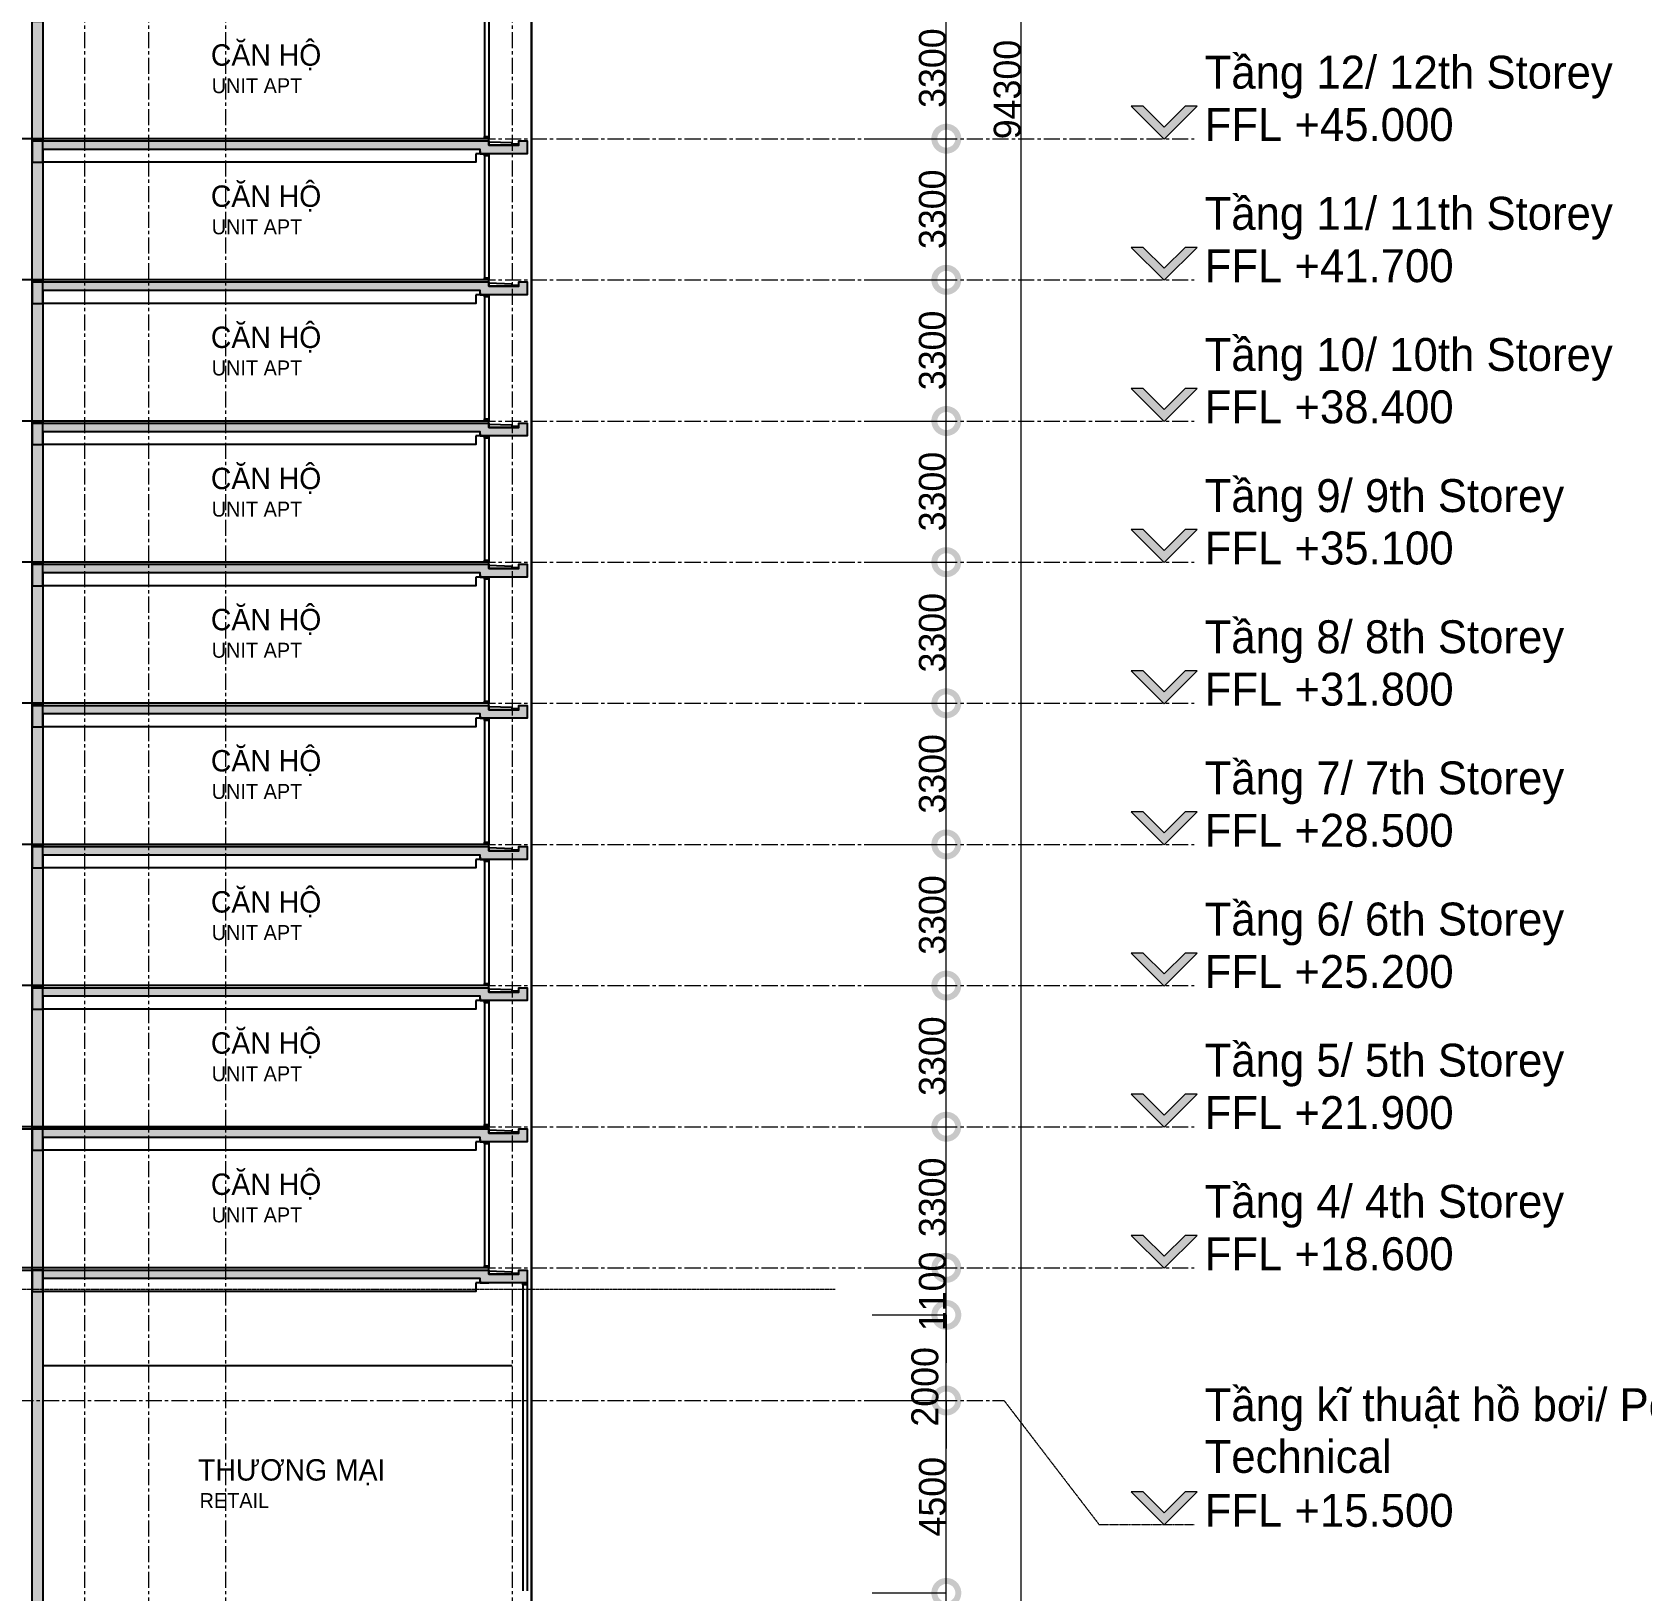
# Model space of a CAD drawing. Header units: millimetres. Extents: x -100356 to 314685, y 446 to 1273965.
# Drawn here: x 121277 to 158910, y 176136 to 212576 of the extents above; entities that cross this region are included whole.
import ezdxf
from ezdxf.xclip import XClip

# ---------------------------------------------------------------- set-up
doc = ezdxf.new("R2010")
doc.units = ezdxf.units.MM
doc.header["$XCLIPFRAME"] = 2
for name, pattern in [('20180221 BF$0$Core - tb$0$HIDDEN', [0.375, 0.25, -0.125]), ('section$0$CENTER', [2, 1.25, -0.25, 0.25, -0.25]), ('section$0$Kume - Center 2', [9, 3, -1.5, 3, -1.5]), ('section$0$Kume - Grid Line', [10.5, 6, -1.25, 2, -1.25])]:
    doc.linetypes.add(name, pattern=pattern)
doc.layers.get('DEFPOINTS').update_dxf_attribs({"lineweight": 13})
for name, color, linetype, lineweight in [('@ color hatch', 7, 'Continuous', 13), ('Hatch-wall', 251, 'Continuous', 5), ('section$0$A-_ANOT----_D', 7, 'Continuous', 5), ('section$0$A-_DETA----_E', 8, 'Continuous', 9), ('section$0$A-_FLORLEVL_E', 7, 'Continuous', 5), ('section$0$A-_WALL----_E', 1, 'Continuous', 9), ('section$0$A-_WALL----_H', 1, 'Continuous', 18), ('section$0$NKC_TRUC', 8, 'section$0$CENTER', 13)]:
    doc.layers.add(name, color=color, linetype=linetype, lineweight=lineweight)
for name, color, linetype in [('section$0$FIN', 3, 'Continuous'), ('section$0$KEN', 4, 'Continuous'), ('section$0$NAM', 3, 'Continuous'), ('section$0$STR', 7, 'Continuous'), ('STR', 7, 'Continuous')]:
    doc.layers.add(name, color=color, linetype=linetype)
doc.styles.add('section$0$Arial', font='Font - TrueType - Arial.ttf', dxfattribs={"width": 0.95, "height": 770})
doc.styles.add('section$0$Arial_1', font='Font - TrueType - Arial.ttf', dxfattribs={"width": 0.95, "height": 630})
doc.dimstyles.new('section$0$A3_-_A4', dxfattribs={"dimscale": 304.8, "dimtxt": 642.763422, "dimasz": 3.674541, "dimexe": 0, "dimexo": 0.0625, "dimgap": 0, "dimtad": 1, "dimdec": 0, "dimzin": 0, "dimdsep": 46, "dimtxsty": 'section$0$Arial_1', "dimblk1": 'section$0$_DotSmall', "dimblk2": 'section$0$_DotSmall', "dimsah": 1, "dimcen": 0.09, "dimazin": 0, "dimtfac": 1, "dimtdec": 4, "dimtix": 1, "dimtmove": 0, "dimatfit": 3, "dimfxl": 5.74147, "dimfxlon": 1, "dimtvp": 1, "dimtolj": 1, "dimtzin": 0, "dimarcsym": 2})
doc.dimstyles.new('section$0$A3_-_A4_1', dxfattribs={"dimscale": 304.8, "dimtxt": 642.763422, "dimasz": 3.674541, "dimexe": 0, "dimexo": 0.0625, "dimgap": 0, "dimtad": 1, "dimdec": 0, "dimzin": 0, "dimdsep": 46, "dimtxsty": 'section$0$Arial_1', "dimblk1": 'section$0$_DotSmall', "dimblk2": 'section$0$_DotSmall', "dimsah": 1, "dimcen": 0.09, "dimazin": 0, "dimtfac": 1, "dimtdec": 4, "dimtix": 1, "dimtmove": 2, "dimatfit": 3, "dimfxl": 5.74147, "dimfxlon": 1, "dimtvp": 1, "dimtolj": 1, "dimtzin": 0, "dimarcsym": 2})

# ---------------------------------------------------------------- blocks, each defined once
blk = doc.blocks.new('section$0$Level - Style - 01-878048-Section 2')
at = {"layer": 'section$0$A-_FLORLEVL_E'}
blk.add_hatch(color=256, dxfattribs=at).paths.add_polyline_path([(132232, 760), (131462, -10), (130692, 760), (130974, 760), (131463, 271), (131952, 760)], flags=0)
at = {"layer": 'section$0$A-_FLORLEVL_E', "lineweight": 9}
for p, q in [((130974, 760), (130692, 760)), ((130692, 760), (131462, -10)), ((131463, 271), (130974, 760)), ((131462, -10), (132232, 760)), ((131952, 760), (131463, 271)), ((132232, 760), (131952, 760))]:
    blk.add_line(p, q, dxfattribs=at)
blk = doc.blocks.new('section$0$_DotSmall')
at = {"color": 0, "linetype": 'ByBlock', "const_width": 0.5}
blk.add_lwpolyline([(-0.0625, 0, 1), (0.0625, 0, 1)], format="xyb", close=True, dxfattribs=at)
blk = doc.blocks.new('*D638')
at = {"layer": 'DEFPOINTS', "color": 0, "transparency": 16777216}
for p in [(-7543, 11500), (-5793, 11500), (-7543, 6000)]:
    blk.add_point(p, dxfattribs=at)
at = {"layer": 'section$0$A-_ANOT----_D', "color": 0, "lineweight": -2, "transparency": 16777216}
for p, q in [((-7524, 11500), (-5793, 11500)), ((-5793, 6000), (-5793, 11500)), ((-7524, 6000), (-5793, 6000))]:
    blk.add_line(p, q, dxfattribs=at)
at = {"layer": 'section$0$A-_ANOT----_D', "color": 0, "lineweight": -2, "transparency": 16777216, "xscale": 1120, "yscale": 1120, "zscale": 1120}
for p, rotation in [((-5793, 11500), 90), ((-5793, 6000), 270)]:
    blk.add_blockref('section$0$_DotSmall', p, dxfattribs=dict(at, rotation=rotation))
at = {"layer": 'section$0$A-_ANOT----_D', "color": 0, "transparency": 16777216, "insert": (-6115, 8750), "char_height": 630, "attachment_point": 5, "rotation": 90, "style": 'section$0$Arial_1'}
blk.add_mtext('\\A1;5500', dxfattribs=at)
blk = doc.blocks.new('*D639')
at = {"layer": 'DEFPOINTS', "color": 0, "transparency": 16777216}
for p in [(-7543, 16000), (-5793, 16000), (-7543, 11500)]:
    blk.add_point(p, dxfattribs=at)
at = {"layer": 'section$0$A-_ANOT----_D', "color": 0, "lineweight": -2, "transparency": 16777216}
for p, q in [((-7524, 16000), (-5793, 16000)), ((-5793, 11500), (-5793, 16000)), ((-7524, 11500), (-5793, 11500))]:
    blk.add_line(p, q, dxfattribs=at)
at = {"layer": 'section$0$A-_ANOT----_D', "color": 0, "lineweight": -2, "transparency": 16777216, "xscale": 1120, "yscale": 1120, "zscale": 1120}
for p, rotation in [((-5793, 16000), 90), ((-5793, 11500), 270)]:
    blk.add_blockref('section$0$_DotSmall', p, dxfattribs=dict(at, rotation=rotation))
at = {"layer": 'section$0$A-_ANOT----_D', "color": 0, "transparency": 16777216, "insert": (-6115, 13750), "char_height": 630, "attachment_point": 5, "rotation": 90, "style": 'section$0$Arial_1'}
blk.add_mtext('\\A1;4500', dxfattribs=at)
blk = doc.blocks.new('*D640')
at = {"layer": 'DEFPOINTS', "color": 0, "transparency": 16777216}
for p in [(-7543, 18000), (-5793, 18000), (-7543, 16000)]:
    blk.add_point(p, dxfattribs=at)
at = {"layer": 'section$0$A-_ANOT----_D', "color": 0, "lineweight": -2, "transparency": 16777216}
for p, q in [((-5793, 18000), (-5793, 19120)), ((-7524, 18000), (-5793, 18000)), ((-5793, 16000), (-5793, 18000)), ((-7524, 16000), (-5793, 16000)), ((-5793, 16000), (-5793, 14880))]:
    blk.add_line(p, q, dxfattribs=at)
at = {"layer": 'section$0$A-_ANOT----_D', "color": 0, "lineweight": -2, "transparency": 16777216, "xscale": 1120, "yscale": 1120, "zscale": 1120}
for p, rotation in [((-5793, 18000), 270), ((-5793, 16000), 90)]:
    blk.add_blockref('section$0$_DotSmall', p, dxfattribs=dict(at, rotation=rotation))
at = {"layer": 'section$0$A-_ANOT----_D', "color": 0, "transparency": 16777216, "insert": (-6611, 15389), "char_height": 630, "attachment_point": 1, "rotation": 90, "line_spacing_factor": 0.941778, "style": 'section$0$Arial_1'}
blk.add_mtext('\\A1;2000', dxfattribs=at)
blk = doc.blocks.new('*D641')
at = {"layer": 'DEFPOINTS', "color": 0, "transparency": 16777216}
for p in [(-7543, 19100), (-5793, 19100), (-7543, 18000)]:
    blk.add_point(p, dxfattribs=at)
at = {"layer": 'section$0$A-_ANOT----_D', "color": 0, "lineweight": -2, "transparency": 16777216}
for p, q in [((-5793, 19100), (-5793, 20220)), ((-7524, 19100), (-5793, 19100)), ((-5793, 18000), (-5793, 19100)), ((-7524, 18000), (-5793, 18000)), ((-5793, 18000), (-5793, 16880))]:
    blk.add_line(p, q, dxfattribs=at)
at = {"layer": 'section$0$A-_ANOT----_D', "color": 0, "lineweight": -2, "transparency": 16777216, "xscale": 1120, "yscale": 1120, "zscale": 1120}
for p, rotation in [((-5793, 19100), 270), ((-5793, 18000), 90)]:
    blk.add_blockref('section$0$_DotSmall', p, dxfattribs=dict(at, rotation=rotation))
at = {"layer": 'section$0$A-_ANOT----_D', "color": 0, "transparency": 16777216, "insert": (-6115, 18550), "char_height": 630, "attachment_point": 5, "rotation": 90, "style": 'section$0$Arial_1'}
blk.add_mtext('\\A1;1100', dxfattribs=at)
blk = doc.blocks.new('*D642')
at = {"layer": 'DEFPOINTS', "color": 0, "transparency": 16777216}
for p in [(-7543, 22400), (-5793, 22400), (-7543, 19100)]:
    blk.add_point(p, dxfattribs=at)
at = {"layer": 'section$0$A-_ANOT----_D', "color": 0, "lineweight": -2, "transparency": 16777216}
for p, q in [((-7524, 22400), (-5793, 22400)), ((-5793, 19100), (-5793, 22400)), ((-7524, 19100), (-5793, 19100))]:
    blk.add_line(p, q, dxfattribs=at)
at = {"layer": 'section$0$A-_ANOT----_D', "color": 0, "lineweight": -2, "transparency": 16777216, "xscale": 1120, "yscale": 1120, "zscale": 1120}
for p, rotation in [((-5793, 22400), 90), ((-5793, 19100), 270)]:
    blk.add_blockref('section$0$_DotSmall', p, dxfattribs=dict(at, rotation=rotation))
at = {"layer": 'section$0$A-_ANOT----_D', "color": 0, "transparency": 16777216, "insert": (-6115, 20750), "char_height": 630, "attachment_point": 5, "rotation": 90, "style": 'section$0$Arial_1'}
blk.add_mtext('\\A1;3300', dxfattribs=at)
blk = doc.blocks.new('*D643')
at = {"layer": 'DEFPOINTS', "color": 0, "transparency": 16777216}
for p in [(-7543, 25700), (-5793, 25700), (-7543, 22400)]:
    blk.add_point(p, dxfattribs=at)
at = {"layer": 'section$0$A-_ANOT----_D', "color": 0, "lineweight": -2, "transparency": 16777216}
for p, q in [((-7524, 25700), (-5793, 25700)), ((-5793, 22400), (-5793, 25700)), ((-7524, 22400), (-5793, 22400))]:
    blk.add_line(p, q, dxfattribs=at)
at = {"layer": 'section$0$A-_ANOT----_D', "color": 0, "lineweight": -2, "transparency": 16777216, "xscale": 1120, "yscale": 1120, "zscale": 1120}
for p, rotation in [((-5793, 25700), 90), ((-5793, 22400), 270)]:
    blk.add_blockref('section$0$_DotSmall', p, dxfattribs=dict(at, rotation=rotation))
at = {"layer": 'section$0$A-_ANOT----_D', "color": 0, "transparency": 16777216, "insert": (-6115, 24050), "char_height": 630, "attachment_point": 5, "rotation": 90, "style": 'section$0$Arial_1'}
blk.add_mtext('\\A1;3300', dxfattribs=at)
blk = doc.blocks.new('*D644')
at = {"layer": 'DEFPOINTS', "color": 0, "transparency": 16777216}
for p in [(-7543, 29000), (-5793, 29000), (-7543, 25700)]:
    blk.add_point(p, dxfattribs=at)
at = {"layer": 'section$0$A-_ANOT----_D', "color": 0, "lineweight": -2, "transparency": 16777216}
for p, q in [((-7524, 29000), (-5793, 29000)), ((-5793, 25700), (-5793, 29000)), ((-7524, 25700), (-5793, 25700))]:
    blk.add_line(p, q, dxfattribs=at)
at = {"layer": 'section$0$A-_ANOT----_D', "color": 0, "lineweight": -2, "transparency": 16777216, "xscale": 1120, "yscale": 1120, "zscale": 1120}
for p, rotation in [((-5793, 29000), 90), ((-5793, 25700), 270)]:
    blk.add_blockref('section$0$_DotSmall', p, dxfattribs=dict(at, rotation=rotation))
at = {"layer": 'section$0$A-_ANOT----_D', "color": 0, "transparency": 16777216, "insert": (-6115, 27350), "char_height": 630, "attachment_point": 5, "rotation": 90, "style": 'section$0$Arial_1'}
blk.add_mtext('\\A1;3300', dxfattribs=at)
blk = doc.blocks.new('*D645')
at = {"layer": 'DEFPOINTS', "color": 0, "transparency": 16777216}
for p in [(-7543, 32300), (-5793, 32300), (-7543, 29000)]:
    blk.add_point(p, dxfattribs=at)
at = {"layer": 'section$0$A-_ANOT----_D', "color": 0, "lineweight": -2, "transparency": 16777216}
for p, q in [((-7524, 32300), (-5793, 32300)), ((-5793, 29000), (-5793, 32300)), ((-7524, 29000), (-5793, 29000))]:
    blk.add_line(p, q, dxfattribs=at)
at = {"layer": 'section$0$A-_ANOT----_D', "color": 0, "lineweight": -2, "transparency": 16777216, "xscale": 1120, "yscale": 1120, "zscale": 1120}
for p, rotation in [((-5793, 32300), 90), ((-5793, 29000), 270)]:
    blk.add_blockref('section$0$_DotSmall', p, dxfattribs=dict(at, rotation=rotation))
at = {"layer": 'section$0$A-_ANOT----_D', "color": 0, "transparency": 16777216, "insert": (-6115, 30650), "char_height": 630, "attachment_point": 5, "rotation": 90, "style": 'section$0$Arial_1'}
blk.add_mtext('\\A1;3300', dxfattribs=at)
blk = doc.blocks.new('*D646')
at = {"layer": 'DEFPOINTS', "color": 0, "transparency": 16777216}
for p in [(-7543, 35600), (-5793, 35600), (-7543, 32300)]:
    blk.add_point(p, dxfattribs=at)
at = {"layer": 'section$0$A-_ANOT----_D', "color": 0, "lineweight": -2, "transparency": 16777216}
for p, q in [((-7524, 35600), (-5793, 35600)), ((-5793, 32300), (-5793, 35600)), ((-7524, 32300), (-5793, 32300))]:
    blk.add_line(p, q, dxfattribs=at)
at = {"layer": 'section$0$A-_ANOT----_D', "color": 0, "lineweight": -2, "transparency": 16777216, "xscale": 1120, "yscale": 1120, "zscale": 1120}
for p, rotation in [((-5793, 35600), 90), ((-5793, 32300), 270)]:
    blk.add_blockref('section$0$_DotSmall', p, dxfattribs=dict(at, rotation=rotation))
at = {"layer": 'section$0$A-_ANOT----_D', "color": 0, "transparency": 16777216, "insert": (-6115, 33950), "char_height": 630, "attachment_point": 5, "rotation": 90, "style": 'section$0$Arial_1'}
blk.add_mtext('\\A1;3300', dxfattribs=at)
blk = doc.blocks.new('*D647')
at = {"layer": 'DEFPOINTS', "color": 0, "transparency": 16777216}
for p in [(-7543, 38900), (-5793, 38900), (-7543, 35600)]:
    blk.add_point(p, dxfattribs=at)
at = {"layer": 'section$0$A-_ANOT----_D', "color": 0, "lineweight": -2, "transparency": 16777216}
for p, q in [((-7524, 38900), (-5793, 38900)), ((-5793, 35600), (-5793, 38900)), ((-7524, 35600), (-5793, 35600))]:
    blk.add_line(p, q, dxfattribs=at)
at = {"layer": 'section$0$A-_ANOT----_D', "color": 0, "lineweight": -2, "transparency": 16777216, "xscale": 1120, "yscale": 1120, "zscale": 1120}
for p, rotation in [((-5793, 38900), 90), ((-5793, 35600), 270)]:
    blk.add_blockref('section$0$_DotSmall', p, dxfattribs=dict(at, rotation=rotation))
at = {"layer": 'section$0$A-_ANOT----_D', "color": 0, "transparency": 16777216, "insert": (-6115, 37250), "char_height": 630, "attachment_point": 5, "rotation": 90, "style": 'section$0$Arial_1'}
blk.add_mtext('\\A1;3300', dxfattribs=at)
blk = doc.blocks.new('*D648')
at = {"layer": 'DEFPOINTS', "color": 0, "transparency": 16777216}
for p in [(-7543, 42200), (-5793, 42200), (-7543, 38900)]:
    blk.add_point(p, dxfattribs=at)
at = {"layer": 'section$0$A-_ANOT----_D', "color": 0, "lineweight": -2, "transparency": 16777216}
for p, q in [((-7524, 42200), (-5793, 42200)), ((-5793, 38900), (-5793, 42200)), ((-7524, 38900), (-5793, 38900))]:
    blk.add_line(p, q, dxfattribs=at)
at = {"layer": 'section$0$A-_ANOT----_D', "color": 0, "lineweight": -2, "transparency": 16777216, "xscale": 1120, "yscale": 1120, "zscale": 1120}
for p, rotation in [((-5793, 42200), 90), ((-5793, 38900), 270)]:
    blk.add_blockref('section$0$_DotSmall', p, dxfattribs=dict(at, rotation=rotation))
at = {"layer": 'section$0$A-_ANOT----_D', "color": 0, "transparency": 16777216, "insert": (-6115, 40550), "char_height": 630, "attachment_point": 5, "rotation": 90, "style": 'section$0$Arial_1'}
blk.add_mtext('\\A1;3300', dxfattribs=at)
blk = doc.blocks.new('*D649')
at = {"layer": 'DEFPOINTS', "color": 0, "transparency": 16777216}
for p in [(-7543, 45500), (-5793, 45500), (-7543, 42200)]:
    blk.add_point(p, dxfattribs=at)
at = {"layer": 'section$0$A-_ANOT----_D', "color": 0, "lineweight": -2, "transparency": 16777216}
for p, q in [((-7524, 45500), (-5793, 45500)), ((-5793, 42200), (-5793, 45500)), ((-7524, 42200), (-5793, 42200))]:
    blk.add_line(p, q, dxfattribs=at)
at = {"layer": 'section$0$A-_ANOT----_D', "color": 0, "lineweight": -2, "transparency": 16777216, "xscale": 1120, "yscale": 1120, "zscale": 1120}
for p, rotation in [((-5793, 45500), 90), ((-5793, 42200), 270)]:
    blk.add_blockref('section$0$_DotSmall', p, dxfattribs=dict(at, rotation=rotation))
at = {"layer": 'section$0$A-_ANOT----_D', "color": 0, "transparency": 16777216, "insert": (-6115, 43850), "char_height": 630, "attachment_point": 5, "rotation": 90, "style": 'section$0$Arial_1'}
blk.add_mtext('\\A1;3300', dxfattribs=at)
blk = doc.blocks.new('*D650')
at = {"layer": 'DEFPOINTS', "color": 0, "transparency": 16777216}
for p in [(-7543, 48800), (-5793, 48800), (-7543, 45500)]:
    blk.add_point(p, dxfattribs=at)
at = {"layer": 'section$0$A-_ANOT----_D', "color": 0, "lineweight": -2, "transparency": 16777216}
for p, q in [((-7524, 48800), (-5793, 48800)), ((-5793, 45500), (-5793, 48800)), ((-7524, 45500), (-5793, 45500))]:
    blk.add_line(p, q, dxfattribs=at)
at = {"layer": 'section$0$A-_ANOT----_D', "color": 0, "lineweight": -2, "transparency": 16777216, "xscale": 1120, "yscale": 1120, "zscale": 1120}
for p, rotation in [((-5793, 48800), 90), ((-5793, 45500), 270)]:
    blk.add_blockref('section$0$_DotSmall', p, dxfattribs=dict(at, rotation=rotation))
at = {"layer": 'section$0$A-_ANOT----_D', "color": 0, "transparency": 16777216, "insert": (-6115, 47150), "char_height": 630, "attachment_point": 5, "rotation": 90, "style": 'section$0$Arial_1'}
blk.add_mtext('\\A1;3300', dxfattribs=at)
blk = doc.blocks.new('*D665')
at = {"layer": 'DEFPOINTS', "color": 0, "transparency": 16777216}
for p in [(-5793, 93800), (-4043, 93800), (-5793, -500)]:
    blk.add_point(p, dxfattribs=at)
at = {"layer": 'section$0$A-_ANOT----_D', "color": 0, "lineweight": -2, "transparency": 16777216}
for p, q in [((-5774, 93800), (-4043, 93800)), ((-4043, -500), (-4043, 93800)), ((-5774, -500), (-4043, -500))]:
    blk.add_line(p, q, dxfattribs=at)
at = {"layer": 'section$0$A-_ANOT----_D', "color": 0, "lineweight": -2, "transparency": 16777216, "xscale": 1120, "yscale": 1120, "zscale": 1120}
for p, rotation in [((-4043, 93800), 90), ((-4043, -500), 270)]:
    blk.add_blockref('section$0$_DotSmall', p, dxfattribs=dict(at, rotation=rotation))
at = {"layer": 'section$0$A-_ANOT----_D', "color": 0, "transparency": 16777216, "insert": (-4365, 46650), "char_height": 630, "attachment_point": 5, "rotation": 90, "style": 'section$0$Arial_1'}
blk.add_mtext('\\A1;94300', dxfattribs=at)
blk = doc.blocks.new('section$0$section')
at = {"layer": 'section$0$A-_DETA----_E', "linetype": 'section$0$Kume - Center 2'}
blk.add_line((-180903, 208252), (-56304, 208252), dxfattribs=at)
blk = doc.blocks.new('section$0$PHONG')
at = {"layer": 'section$0$NAM', "attachment_point": 1, "style": 'section$0$Arial'}
for s, width, insert, char_height in [('CĂN HỘ', 6747.84, (40890, 2091), 500), ('UNIT APT', 3815.51, (40910, 1299), 350)]:
    blk.add_mtext_dynamic_manual_height_columns(s, width=width, gutter_width=1, heights=[0], dxfattribs=dict(at, insert=insert, char_height=char_height))
blk = doc.blocks.new('section$0$ROOM 01')
at = {"layer": 'Hatch-wall', "ltscale": 0.5}
h = blk.add_hatch(color=256, dxfattribs=at)
h.dxf.hatch_style = 1
h.paths.add_polyline_path([(36485, 240516), (36485, 243810), (47160, 243810), (47160, 243710), (47860, 243710), (47860, 243810), (48060, 243810), (48060, 243510), (46960, 243510), (46960, 243610), (36735, 243610), (36735, 240516)])
h.paths.add_polyline_path([(16680, 243810), (16680, 243810), (33985, 243810), (33985, 242138), (35285, 242138), (35285, 241988), (33985, 241988), (33985, 240510), (33735, 240510), (33735, 243610), (26072, 243610), (26072, 243310), (25772, 243310), (25772, 243610), (16930, 243610), (16930, 243810)])
h.paths.add_polyline_path([(16930, 240516), (16680, 240516), (16680, 243810), (16930, 243810)])
h.paths.add_polyline_path([(-1440, 243810), (-1440, 243510), (-340, 243510), (-340, 243610), (8060, 243610), (8060, 243310), (8360, 243310), (8360, 243610), (11360, 243610), (11360, 243310), (11660, 243310), (11660, 243610), (13530, 243610), (13530, 240510), (13780, 240510), (13780, 243810), (-540, 243810), (-540, 243710), (-1240, 243710), (-1240, 243810)])
at = {"layer": 'section$0$FIN'}
for p, q in [((48160, 243510, 0), (48160, 244910, 0)), ((47160, 243860, 0), (25772, 243860, 0)), ((47160, 243810, 0), (47160, 243860, 0)), ((47060, 243510, 0), (46860, 243510, 0)), ((46860, 243510, 0), (46860, 243460, 0)), ((47710, 243760, 0), (47160, 243780, 0)), ((47710, 243730, 0), (47710, 243760, 0)), ((47860, 243730, 0), (47710, 243730, 0)), ((47160, 243460, 0), (47160, 240610, 0))]:
    blk.add_line(p, q, dxfattribs=at)
at = {"layer": 'section$0$FIN', "elevation": 0}
blk.add_lwpolyline([(46860, 243510), (46860, 243460), (46860, 243460), (46860, 243460), (46860, 243460), (46860, 243310), (36735, 243310)], dxfattribs=at)
for points in [[(47160, 243460), (47060, 243460), (47060, 243510), (47160, 243510)], [(47160, 240560), (47060, 240560), (47060, 240610), (47160, 240610)]]:
    blk.add_lwpolyline(points, close=True, dxfattribs=at)
at = {"layer": 'section$0$KEN'}
blk.add_line((47060, 243460, 0), (47060, 240610, 0), dxfattribs=at)
at = {"layer": 'section$0$STR', "ltscale": 10}
for p, q in [((47160, 243710, 0), (47160, 243810, 0)), ((47860, 243710, 0), (47160, 243710, 0)), ((48060, 243510, 0), (47160, 243510, 0)), ((36735, 243316, 0), (36735, 240516, 0))]:
    blk.add_line(p, q, dxfattribs=at)
at = {"layer": 'section$0$STR', "elevation": 0}
blk.add_lwpolyline([(36485, 243310), (36735, 243310), (36735, 243810), (36485, 243810)], close=True, dxfattribs=at)
at = {"layer": 'section$0$STR', "ltscale": 10, "elevation": 0}
for points in [[(46960, 243560), (46960, 243610), (36735, 243610)], [(46960, 243560), (46960, 243510), (47160, 243510), (47160, 243510)], [(47860, 243710), (47860, 243810), (48060, 243810), (48060, 243510), (47860, 243510)]]:
    blk.add_lwpolyline(points, dxfattribs=at)
at = {"layer": 'STR', "ltscale": 0.5, "elevation": 0}
blk.add_lwpolyline([(36485, 240516), (36485, 243810), (47160, 243810), (47160, 243710), (47860, 243710), (47860, 243810), (48060, 243810), (48060, 243510), (46960, 243510), (46960, 243610), (36735, 243610), (36735, 240516)], close=True, dxfattribs=at)
at = {"layer": 'section$0$STR'}
blk.add_blockref('section$0$PHONG', (-227, 240676), dxfattribs=at)
blk = doc.blocks.new('section$0$PODIUM')
at = {"layer": 'section$0$FIN'}
for p, q in [((37229, 23750, 0), (37229, 25150, 0)), ((36229, 24100, 0), (14841, 24100, 0)), ((36229, 24050, 0), (36229, 24100, 0)), ((36129, 23750, 0), (35929, 23750, 0)), ((35929, 23750, 0), (35929, 23700, 0)), ((36779, 24000, 0), (36229, 24020, 0)), ((36779, 23970, 0), (36779, 24000, 0)), ((36929, 23970, 0), (36779, 23970, 0)), ((37129, 23700, 0), (37129, 16550, 0)), ((25804, 21820, 0), (36775, 21820, 0))]:
    blk.add_line(p, q, dxfattribs=at)
at = {"layer": 'section$0$FIN', "elevation": 0}
blk.add_lwpolyline([(35929, 23750), (35929, 23700), (35929, 23700), (35929, 23700), (35929, 23700), (35929, 23550), (25804, 23550)], dxfattribs=at)
blk.add_lwpolyline([(37129, 23700), (37029, 23700), (37029, 23750), (37129, 23750)], close=True, dxfattribs=at)
at = {"layer": 'section$0$KEN'}
blk.add_line((37029, 23700, 0), (37029, 16550, 0), dxfattribs=at)
at = {"layer": 'section$0$STR', "ltscale": 10}
for p, q in [((36229, 23950, 0), (36229, 24050, 0)), ((36929, 23950, 0), (36229, 23950, 0)), ((37129, 23750, 0), (36229, 23750, 0)), ((25804, 23556, 0), (25804, 5500, 0))]:
    blk.add_line(p, q, dxfattribs=at)
at = {"layer": 'section$0$STR', "ltscale": 10, "elevation": 0}
for points in [[(14841, 23850), (5899, 23850), (5899, 23550), (5749, 23550), (5749, 24050), (36229, 24050)], [(36029, 23800), (36029, 23850), (25804, 23850)], [(36029, 23800), (36029, 23750), (36229, 23750), (36229, 23750)], [(36929, 23950), (36929, 24050), (37129, 24050), (37129, 23750), (36929, 23750)]]:
    blk.add_lwpolyline(points, dxfattribs=at)
at = {"layer": 'section$0$STR', "elevation": 0}
blk.add_lwpolyline([(25554, 23550), (25804, 23550), (25804, 24050), (25554, 24050)], close=True, dxfattribs=at)
blk = doc.blocks.new('section$0$4TH F')
at = {"layer": 'section$0$FIN'}
for p, q in [((48700, -350, 0), (48700, 1050, 0)), ((47700, 0, 0), (26312, 0, 0)), ((47700, -50, 0), (47700, 0, 0)), ((47600, -350, 0), (47400, -350, 0)), ((47400, -350, 0), (47400, -400, 0)), ((48250, -100, 0), (47700, -80, 0)), ((48250, -130, 0), (48250, -100, 0)), ((48400, -130, 0), (48250, -130, 0)), ((47700, -400, 0), (47700, -3250, 0))]:
    blk.add_line(p, q, dxfattribs=at)
at = {"layer": 'section$0$FIN', "elevation": 0}
blk.add_lwpolyline([(47400, -350), (47400, -400), (47400, -400), (47400, -400), (47400, -400), (47400, -550), (37275, -550)], dxfattribs=at)
for points in [[(47700, -400), (47600, -400), (47600, -350), (47700, -350)], [(47700, -3300), (47600, -3300), (47600, -3250), (47700, -3250)]]:
    blk.add_lwpolyline(points, close=True, dxfattribs=at)
at = {"layer": 'section$0$KEN'}
blk.add_line((47600, -400, 0), (47600, -3250, 0), dxfattribs=at)
at = {"layer": 'section$0$STR', "ltscale": 10}
for p, q in [((47700, -150, 0), (47700, -50, 0)), ((48400, -150, 0), (47700, -150, 0)), ((48600, -350, 0), (47700, -350, 0)), ((37275, -544, 0), (37275, -3344, 0))]:
    blk.add_line(p, q, dxfattribs=at)
at = {"layer": 'section$0$STR', "ltscale": 10, "elevation": 0}
for points in [[(26312, -250), (17370, -250), (17370, -550), (17220, -550), (17220, -50), (47700, -50)], [(47500, -300), (47500, -250), (37275, -250)], [(47500, -300), (47500, -350), (47700, -350), (47700, -350)], [(48400, -150), (48400, -50), (48600, -50), (48600, -350), (48400, -350)]]:
    blk.add_lwpolyline(points, dxfattribs=at)
at = {"layer": 'section$0$STR', "elevation": 0}
blk.add_lwpolyline([(37025, -550), (37275, -550), (37275, -50), (37025, -50)], close=True, dxfattribs=at)
at = {"layer": 'section$0$NAM', "attachment_point": 1, "style": 'section$0$Arial'}
for s, width, insert, char_height in [('CĂN HỘ', 6747.84, (41203, -1094), 500), ('UNIT APT', 3815.51, (41223, -1886), 350)]:
    blk.add_mtext_dynamic_manual_height_columns(s, width=width, gutter_width=1, heights=[0], dxfattribs=dict(at, insert=insert, char_height=char_height))
blk = doc.blocks.new('section$0$grid section')
at = {"layer": 'section$0$A-_FLORLEVL_E', "color": 8, "linetype": 'section$0$Kume - Grid Line', "lineweight": 9}
for p, q in [((-4445, 16000), (-2222.5, 13100.8)), ((-2222.5, 13100.8), (0, 13100.8))]:
    blk.add_line(p, q, dxfattribs=at)
at = {"layer": 'section$0$NKC_TRUC', "ltscale": 300}
for p, q in [((-141943.9, 45500), (0, 45500)), ((-141943.9, 42200), (0, 42200)), ((-141943.9, 38900), (0, 38900)), ((-141943.9, 35600), (0, 35600)), ((-141943.9, 32300), (0, 32300)), ((-141943.9, 29000), (0, 29000)), ((-141943.9, 25700), (0, 25700)), ((-141943.9, 22400), (0, 22400)), ((-141943.9, 19100), (0, 19100)), ((-141943.9, 16000), (-4445, 16000))]:
    blk.add_line(p, q, dxfattribs=at)
at = {"layer": 'section$0$A-_FLORLEVL_E', "lineweight": 9}
for p in [(-132162.1, 45500), (-132162.1, 42200), (-132162.1, 38900), (-132162.1, 35600), (-132162.1, 32300), (-132162.1, 29000), (-132162.1, 25700), (-132162.1, 22400), (-132162.1, 19100), (-132162.1, 13100.8)]:
    blk.add_blockref('section$0$Level - Style - 01-878048-Section 2', p, dxfattribs=at)
at = {"layer": 'section$0$A-_FLORLEVL_E', "char_height": 770, "attachment_point": 1, "line_spacing_factor": 0.941778, "style": 'section$0$Arial'}
for s, insert, width in [('Tầng 12/ 12th Storey', (244.9, 47440.5), 11283.885), ('FFL +45.000', (244.9, 46215.5), 6872.14), ('Tầng 11/ 11th Storey', (244.9, 44140.5), 11283.885), ('FFL +41.700', (244.9, 42915.5), 6872.14), ('Tầng 10/ 10th Storey', (244.9, 40840.5), 11283.885), ('FFL +38.400', (244.9, 39615.5), 6872.14), ('Tầng 9/ 9th Storey', (244.9, 37540.5), 9945.278), ('FFL +35.100', (244.9, 36315.5), 6872.14), ('Tầng 8/ 8th Storey', (244.9, 34240.5), 9945.278), ('FFL +31.800', (244.9, 33015.5), 6872.14), ('Tầng 7/ 7th Storey', (244.9, 30940.5), 9945.278), ('FFL +28.500', (244.9, 29715.5), 6872.14), ('Tầng 6/ 6th Storey', (244.9, 27640.5), 9945.278), ('FFL +25.200', (244.9, 26415.5), 6872.14), ('Tầng 5/ 5th Storey', (244.9, 24340.5), 9945.278), ('FFL +21.900', (244.9, 23115.5), 6872.14), ('Tầng 4/ 4th Storey', (244.9, 21040.5), 9945.278), ('FFL +18.600', (244.9, 19815.5), 6872.14), ('Tầng kĩ thuật hồ bơi/ Pool\\PTechnical', (244.9, 16286.2), 13885.682), ('FFL +15.500', (244.9, 13816.3), 6872.14)]:
    blk.add_mtext(s, dxfattribs=dict(at, insert=insert, width=width))
at = {"layer": 'section$0$A-_ANOT----_D'}
for base, p1, p2, override, picture, middle in [((-4043, 93800), (-5793, -500), (-5793, 93800), {"dimpost": '<>', "dimfxl": 89600}, '*D665', (-4364.9, 46650)), ((-5793, 48800), (-7543, 45500), (-7543, 48800), {"dimpost": '<>', "dimfxl": 3300}, '*D650', (-6114.9, 47150)), ((-5793, 45500), (-7543, 42200), (-7543, 45500), {"dimpost": '<>', "dimfxl": 3300}, '*D649', (-6114.9, 43850)), ((-5793, 42200), (-7543, 38900), (-7543, 42200), {"dimpost": '<>', "dimfxl": 3300}, '*D648', (-6114.9, 40550)), ((-5793, 38900), (-7543, 35600), (-7543, 38900), {"dimpost": '<>', "dimfxl": 3300}, '*D647', (-6114.9, 37250)), ((-5793, 35600), (-7543, 32300), (-7543, 35600), {"dimpost": '<>', "dimfxl": 3300}, '*D646', (-6114.9, 33950)), ((-5793, 32300), (-7543, 29000), (-7543, 32300), {"dimpost": '<>', "dimfxl": 3300}, '*D645', (-6114.9, 30650)), ((-5793, 29000), (-7543, 25700), (-7543, 29000), {"dimpost": '<>', "dimfxl": 3300}, '*D644', (-6114.9, 27350)), ((-5793, 25700), (-7543, 22400), (-7543, 25700), {"dimpost": '<>', "dimfxl": 3300}, '*D643', (-6114.9, 24050)), ((-5793, 22400), (-7543, 19100), (-7543, 22400), {"dimpost": '<>', "dimfxl": 3300}, '*D642', (-6114.9, 20750)), ((-5793, 19100), (-7543, 18000), (-7543, 19100), {"dimpost": '<>', "dimfxl": 1100}, '*D641', (-6114.6, 18550)), ((-5793, 16000), (-7543, 11500), (-7543, 16000), {"dimpost": '<>', "dimfxl": 4500}, '*D639', (-6114.6, 13750)), ((-5793, 11500), (-7543, 6000), (-7543, 11500), {"dimpost": '<>', "dimfxl": 5500}, '*D638', (-6114.6, 8750))]:
    dim = blk.add_linear_dim(base=base, p1=p1, p2=p2, angle=90, dimstyle='section$0$A3_-_A4', override=override, dxfattribs=at)
    dim.commit()
    dim.dimension.update_dxf_attribs({"geometry": picture, "text_midpoint": middle})
dim = blk.add_linear_dim(base=(-5793, 18000), p1=(-7543, 16000), p2=(-7543, 18000), angle=90, dimstyle='section$0$A3_-_A4_1', override={"dimpost": '<>', "dimfxl": 2000}, dxfattribs=at)
dim.commit()
dim.dimension.update_dxf_attribs({"geometry": '*D640', "text_midpoint": (-6190.9, 16286.5), "dimtype": 128, "text_rotation": 90})
blk = doc.blocks.new('section')
at = {"layer": 'Hatch-wall', "ltscale": 0.5}
h = blk.add_hatch(color=256, dxfattribs=at)
h.dxf.hatch_style = 1
h.paths.add_polyline_path([(271140, 21856), (271140, 22356), (281815, 22356), (281815, 22250), (282515, 22250), (282515, 22350), (282715, 22350), (282715, 22050), (281615, 22050), (281615, 22150), (271390, 22150), (271390, 450), (271140, 450)])
h = blk.add_hatch(color=256, dxfattribs=at)
h.dxf.hatch_style = 1
h.paths.add_polyline_path([(271390, 18850), (271390, 19050), (281815, 19050), (281815, 18950), (282515, 18950), (282515, 19050), (282715, 19050), (282715, 18750), (281615, 18750), (281615, 18850)])
at = {"layer": 'section$0$A-_WALL----_H', "linetype": '20180221 BF$0$Core - tb$0$HIDDEN', "ltscale": 300, "const_width": 50}
blk.add_lwpolyline([(282815, 450), (282815, 94329)], dxfattribs=at)
at = {"layer": 'section$0$NKC_TRUC', "ltscale": 300}
for p, q in [((272361, 95993), (272361, -15127)), ((273861, 95993), (273861, -15127)), ((275661, 95993), (275661, -15127)), ((282361, 95993), (282361, -15127))]:
    blk.add_line(p, q, dxfattribs=at)
at = {"layer": 'STR', "ltscale": 0.5, "elevation": 0}
for points in [[(271140, 21856), (271140, 22356), (281815, 22356), (281815, 22250), (282515, 22250), (282515, 22350), (282715, 22350), (282715, 22050), (281615, 22050), (281615, 22150), (271390, 22150), (271390, 450), (271140, 450)], [(271390, 18850), (271390, 19050), (281815, 19050), (281815, 18950), (282515, 18950), (282515, 19050), (282715, 19050), (282715, 18750), (281615, 18750), (281615, 18850)]]:
    blk.add_lwpolyline(points, close=True, dxfattribs=at)
at = {"layer": 'section$0$A-_FLORLEVL_E'}
for name, p in [('section$0$grid section', (298305, 0)), ('section$0$section', (346217, -189652))]:
    blk.add_blockref(name, p, dxfattribs=at)
at = {"layer": 'section$0$A-_WALL----_E'}
blk.add_blockref('section$0$4TH F', (234115, 22400), dxfattribs=at)
at = {"layer": 'section$0$A-_WALL----_H'}
blk.add_blockref('section$0$PODIUM', (245585, -5000), dxfattribs=at)
at = {"layer": 'section$0$STR'}
for p in [(234655, -195060), (234655, -198360), (234655, -201660), (234655, -204960), (234655, -208260), (234655, -211560), (234655, -214860), (234655, -218160)]:
    blk.add_blockref('section$0$ROOM 01', p, dxfattribs=at)
at = {"layer": 'section$0$NAM', "attachment_point": 1, "style": 'section$0$Arial'}
for s, width, insert, char_height in [('THƯƠNG MẠI', 8522.94, (275019, 14627), 500), ('RETAIL', 8675.31, (275053, 13834), 350)]:
    blk.add_mtext_dynamic_manual_height_columns(s, width=width, gutter_width=1, heights=[0], dxfattribs=dict(at, insert=insert, char_height=char_height))

msp = doc.modelspace()

# ---------------------------------------------------------------- block references
at = {"layer": '@ color hatch', "ltscale": 0.5}
ref = msp.add_blockref('section', (-149862.3, 164586), dxfattribs=at)
XClip(ref).set_block_clipping_path([(169394.0948857647, -24157.8838648469), (313883.7615168951, 101394.6180912155)])

doc.saveas('drawing.dxf')
